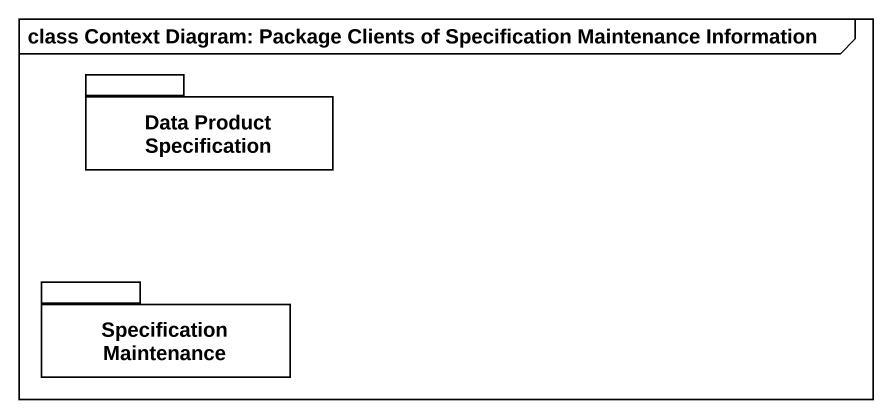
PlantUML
@startuml
mainframe class Context Diagram: Package Clients of Specification Maintenance Information
package "Data Product Specification" as Data_Product_Specification {
}
package "Specification Maintenance" as Specification_Maintenance {
}
@enduml
